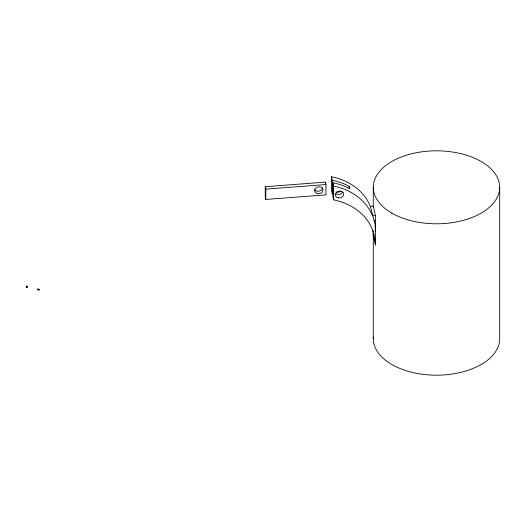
<?xml version="1.0" encoding="UTF-8"?>
<svg xmlns="http://www.w3.org/2000/svg" width="526" height="526" viewBox="0 0 526 526"><rect width="100%" height="100%" fill="white"/><g stroke="black" fill="none" stroke-linecap="round" stroke-linejoin="round"><path stroke-width="0.79" d="M26.852 287.249L27.056 286.848L26.418 286.723M26.326 286.197L26.839 286.243L26.839 287.104L26.326 287.051L26.326 286.197L26.787 286.769M26.418 286.907L26.602 286.243L26.629 287.229M26.839 286.243L26.3 286.532L27.017 286.867M26.589 286.499L26.714 287.124M26.326 287.051L26.865 286.657L26.379 286.289M26.8 287.262L27.056 287.065A1.427 0.822 60 0 1 26.727 286.94L26.964 286.979M38.405 289.431L37.865 289.096L38.76 289.951L38.418 289.517M37.865 289.3L38.017 289.004M39.2 289.675L38.852 289.589M38.648 289.675L38.595 289.727A1.427 0.822 0 0 0 39.016 289.905L39.062 289.813A1.427 0.822 0 0 1 38.674 289.622L38.635 289.642A1.427 0.822 0 0 0 39.016 289.8M265.262 186.697L325.423 182.127L325.975 184.541L325.975 194.863L265.814 199.433L265.262 197.02L265.262 186.697L265.814 189.11L265.814 199.433M265.814 189.11L325.975 184.541M373.282 235.477L375.439 244.919L375.439 215.561L372.487 215.785A61.937 50.141 -12.8 0 0 333.675 186.132L332.886 182.752A61.476 49.766 -12.8 0 1 349.757 188.735L349.205 186.322A61.476 49.766 -12.8 0 0 332.333 180.339L331.505 176.723A61.937 50.141 -12.8 0 1 370.291 206.356M375.439 215.561L373.282 206.12L370.33 206.343L374.118 220.769L375.439 220.664M374.118 220.769L375.439 225.884M27.056 287.104L27.056 287.065A1.427 0.822 60 0 1 26.727 286.979L26.754 287.124M38.786 289.629L37.865 289.096M38.076 289.168L38.253 289.524M375.11 225.91L375.439 231.157M499.7 187.309L499.7 338.691A63.205 36.491 0 0 1 435.12 375.176A63.205 36.491 0 0 1 373.342 337.113M373.282 187.309L373.282 207.573M373.282 233.853L373.282 338.691M349.205 186.322L349.205 188.749M333.662 186.165L333.662 199.926L332.886 196.514L332.886 182.752M332.333 180.339L332.333 194.101L331.505 190.484L331.505 176.723M325.423 182.127L325.423 184.508M26.537 286.072L26.537 286.933M333.688 199.86A62.134 50.299 -12.8 0 1 375.34 244.925M372.888 230.237A62.134 50.299 -12.8 0 1 373.19 235.484M342.682 192.082A4.215 3.412 -12.8 0 1 335.529 193.496M340.848 191.201A4.215 3.412 -12.8 0 1 336.712 192.016M322.471 187.907A4.215 3.412 -12.8 0 1 318.934 191.188A4.215 3.412 -12.8 0 1 314.489 189.485M39.049 289.879A1.427 0.822 0 0 1 38.674 289.727M391.798 213.109A63.205 36.491 0 0 0 497.543 196.75A63.205 36.491 0 0 0 420.136 152.06A63.205 36.491 0 0 0 391.798 213.109M338.04 197.842A4.215 3.412 -12.8 0 0 343.715 193.713A4.215 3.412 -12.8 0 0 336.982 192.029A4.215 3.412 -12.8 0 0 338.04 197.842M317.336 193.555A4.215 3.412 -12.8 0 0 323.003 189.426A4.215 3.412 -12.8 0 0 316.277 187.743A4.215 3.412 -12.8 0 0 317.336 193.555"/></g></svg>
